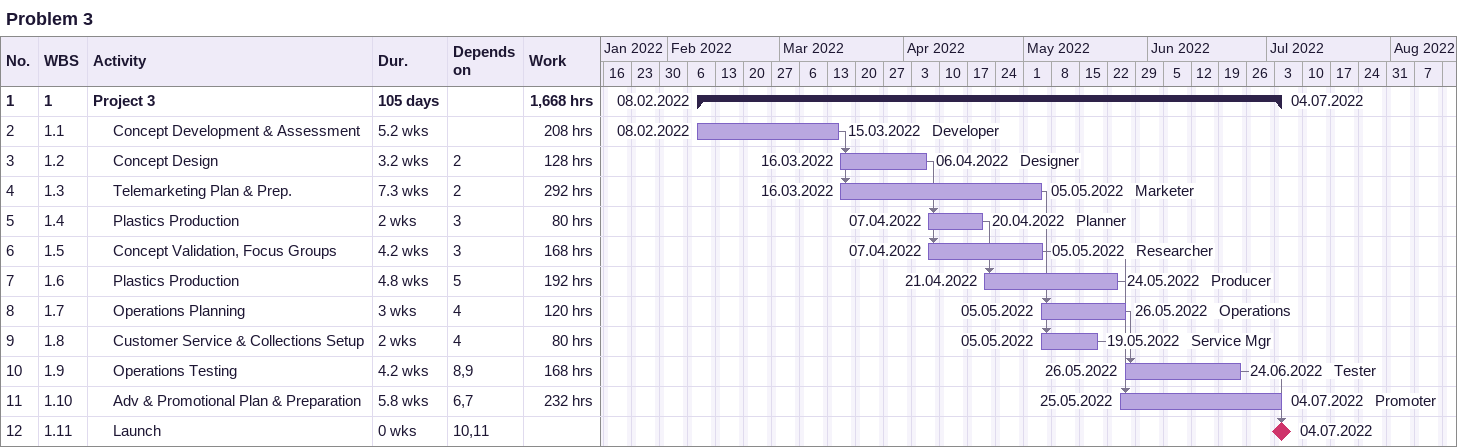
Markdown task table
Problem 3

| ID | WBS | Task | Duration | Start | Finish | Predecessors | Resources | Work (h) |
|---|---|---|---|---|---|---|---|---|
| 1 | 1 | **Project 3** | 105d | 2022-02-08 | 2022-07-04 |  |  | 1668 |
| 2 | 1.1 | Concept Development & Assessment | 5.2w | 2022-02-08 | 2022-03-15 |  | Developer | 208 |
| 3 | 1.2 | Concept Design | 3.2w | 2022-03-16 | 2022-04-06 | 2 | Designer | 128 |
| 4 | 1.3 | Telemarketing Plan & Prep. | 7.3w | 2022-03-16 | 2022-05-05 | 2 | Marketer | 292 |
| 5 | 1.4 | Plastics Production | 2w | 2022-04-07 | 2022-04-20 | 3 | Planner | 80 |
| 6 | 1.5 | Concept Validation, Focus Groups | 4.2w | 2022-04-07 | 2022-05-05 | 3 | Researcher | 168 |
| 7 | 1.6 | Plastics Production | 4.8w | 2022-04-21 | 2022-05-24 | 5 | Producer | 192 |
| 8 | 1.7 | Operations Planning | 3w | 2022-05-05 | 2022-05-26 | 4 | Operations | 120 |
| 9 | 1.8 | Customer Service & Collections Setup | 2w | 2022-05-05 | 2022-05-19 | 4 | Service Mgr | 80 |
| 10 | 1.9 | Operations Testing | 4.2w | 2022-05-26 | 2022-06-24 | 8, 9 | Tester | 168 |
| 11 | 1.10 | Adv & Promotional Plan & Preparation | 5.8w | 2022-05-25 | 2022-07-04 | 6, 7 | Promoter | 232 |
| 12 | 1.11 | Launch | 0w | 2022-07-04 | 2022-07-04 | 10, 11 |  |  |
